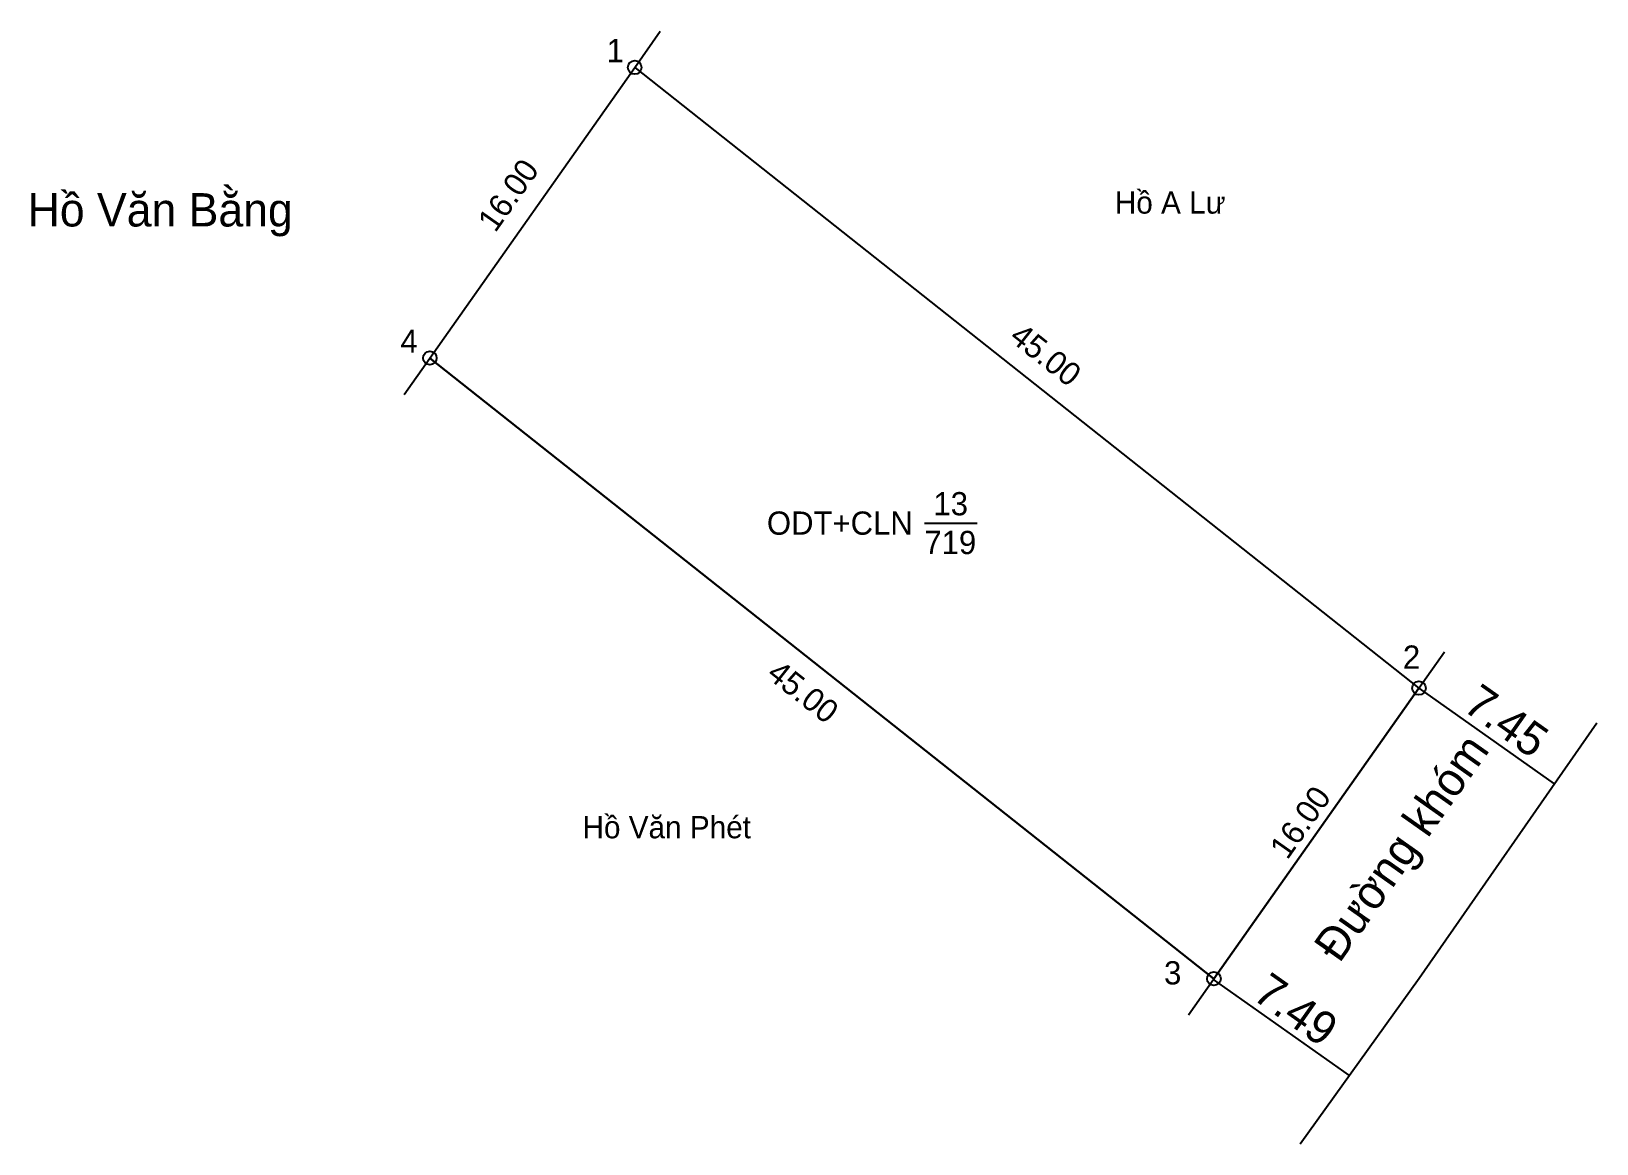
# Model space of a CAD drawing. Extents: x 535856.7 to 535927.1, y 1839347.8 to 1839397.9.
import ezdxf

# ---------------------------------------------------------------- set-up
doc = ezdxf.new("R2010")
doc.units = 0
for name, color, linetype in [('CanhThua', 7, 'Continuous'), ('ChieuDaiCanhThua', 7, 'Continuous'), ('Level 1', 7, 'Continuous'), ('Level 10', 7, 'Continuous'), ('Level 16', 7, 'Continuous'), ('MocDinhThua', 7, 'Continuous'), ('NhanDiaChinhThua', 7, 'Continuous'), ('SoHieuDinhThua', 7, 'Continuous')]:
    doc.layers.add(name, color=color, linetype=linetype)

msp = doc.modelspace()

# ---------------------------------------------------------------- linework, layer by layer
at = {"layer": 'CanhThua'}
for p, q in [((535874.6, 1839383.21), (535883.82, 1839396.29)), ((535883.82, 1839396.29), (535919.12, 1839368.35)), ((535909.89, 1839355.27), (535874.6, 1839383.21)), ((535919.12, 1839368.35), (535909.89, 1839355.27))]:
    msp.add_line(p, q, dxfattribs=at)
at = {"layer": 'Level 1'}
for p, q in [((535919.113, 1839368.341), (535925.206, 1839364.041)), ((535909.862, 1839355.231), (535915.98, 1839350.914))]:
    msp.add_line(p, q, dxfattribs=at)
at = {"layer": 'Level 10'}
for p, q in [((535883.82, 1839396.29), (535884.969, 1839397.917)), ((535874.6, 1839383.21), (535883.82, 1839396.29)), ((535883.82, 1839396.29), (535919.12, 1839368.35)), ((535873.445, 1839381.573), (535874.6, 1839383.21)), ((535874.6, 1839383.21), (535909.89, 1839355.27)), ((535919.12, 1839368.35), (535920.275, 1839369.986)), ((535909.89, 1839355.27), (535919.12, 1839368.35)), ((535908.74, 1839353.643), (535909.89, 1839355.27)), ((535913.775, 1839347.843), (535919.13, 1839355.3))]:
    msp.add_line(p, q, dxfattribs=at)
msp.add_lwpolyline([(535919.13, 1839355.3), (535927.119, 1839366.793)], dxfattribs=at)
at = {"layer": 'MocDinhThua'}
for centre in [(535883.82, 1839396.29), (535874.6, 1839383.21), (535919.12, 1839368.35), (535909.89, 1839355.27)]:
    msp.add_circle(centre, 0.306, dxfattribs=at)
at = {"layer": 'NhanDiaChinhThua'}
msp.add_line((535896.859, 1839375.779), (535899.232, 1839375.779), dxfattribs=at)

# ---------------------------------------------------------------- texts
at = {"layer": 'ChieuDaiCanhThua'}
for s, rotation, p in [('16.00', 54.82026, (535877.545, 1839388.817)), ('45.00', 321.63834, (535900.629, 1839384.036)), ('45.00', 321.63044, (535889.707, 1839368.865)), ('16.00', 54.79101, (535913.194, 1839360.585))]:
    msp.add_text(s, height=1.0457, rotation=rotation, dxfattribs=at).set_placement(p)
at = {"layer": 'Level 1'}
for s, p in [('7.45', (535921.034, 1839367.393)), ('7.49', (535911.56, 1839354.398))]:
    msp.add_text(s, height=1.5, rotation=324.79101, dxfattribs=at).set_placement(p)
at = {"layer": 'Level 16'}
for s, height, p in [('Hồ Văn Bằng', 1.5, (535856.496, 1839389.131)), ('Hồ A Lư', 1, (535905.43, 1839389.71)), ('Hồ Văn Phét', 1.00002, (535881.47, 1839361.59))]:
    msp.add_text(s, height=height, dxfattribs=at).set_placement(p)
msp.add_text('Đường khóm', height=1.5, rotation=54.79101, dxfattribs=at).set_placement((535915.535, 1839355.928))
at = {"layer": 'NhanDiaChinhThua'}
for s, p in [('13', (535897.266, 1839376.128)), ('ODT+CLN', (535889.77, 1839375.256)), ('719', (535896.859, 1839374.385))]:
    msp.add_text(s, height=1.0457, dxfattribs=at).set_placement(p)
at = {"layer": 'SoHieuDinhThua'}
for s, p in [('1', (535882.556, 1839396.527)), ('4', (535873.275, 1839383.447)), ('2', (535918.397, 1839369.224)), ('3', (535907.646, 1839355.012))]:
    msp.add_text(s, height=1.046, dxfattribs=at).set_placement(p)

doc.saveas('drawing.dxf')
